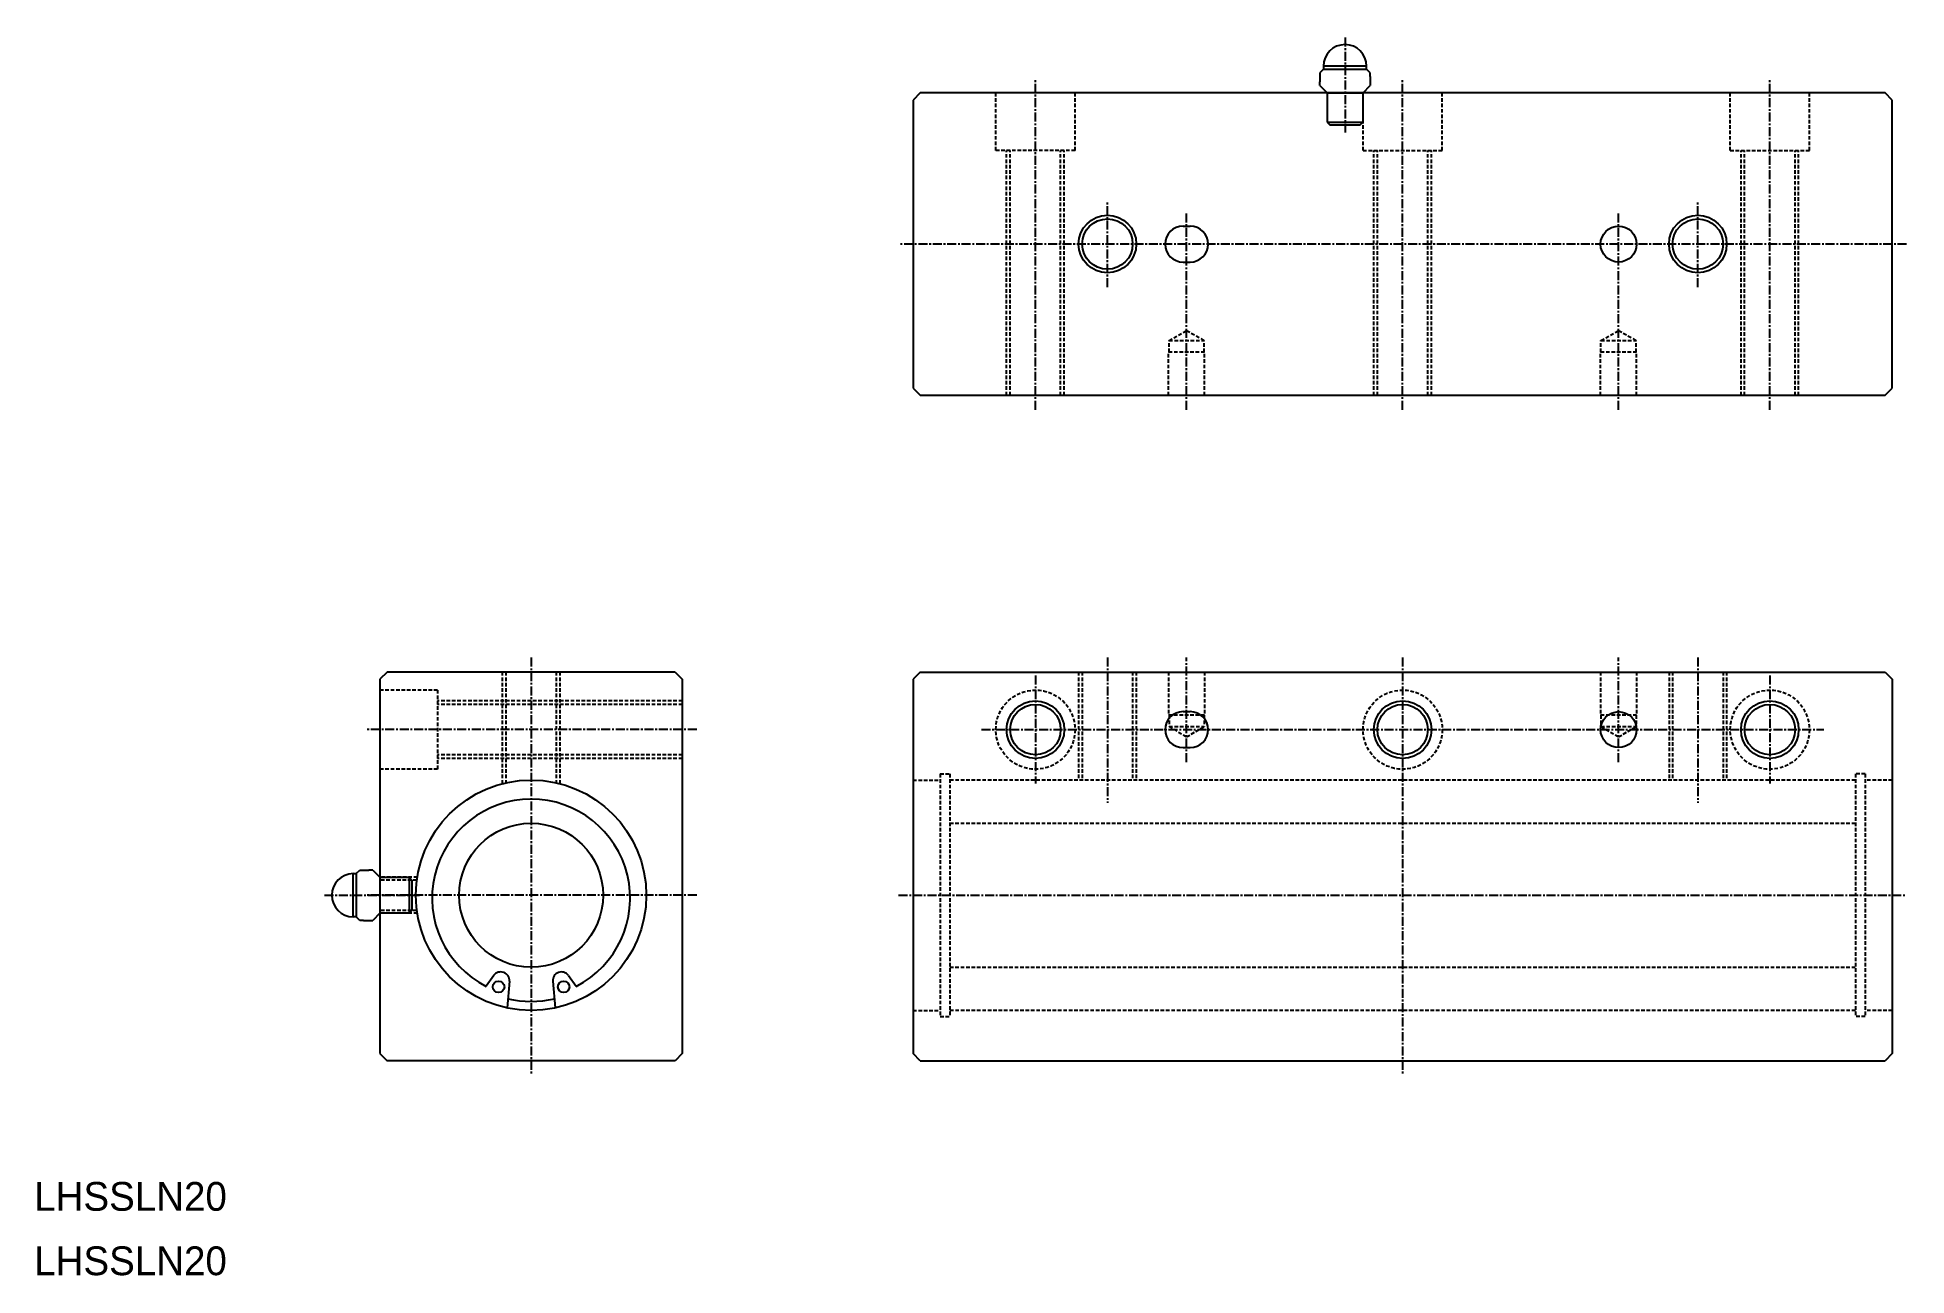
# Model space of a CAD drawing. Extents: x 346 to 606, y -364 to -192.
import ezdxf

# ---------------------------------------------------------------- set-up
doc = ezdxf.new("R2010")
doc.units = 0
doc.linetypes.add('CENTER', pattern=[2, 1.25, -0.25, 0.25, -0.25])
doc.linetypes.add('DASHED', pattern=[0.75, 0.5, -0.25])
doc.layers.get('0').update_dxf_attribs({"linetype": 'CONTINUOUS'})
doc.layers.add('CENTER', color=1, linetype='CENTER')

# ---------------------------------------------------------------- blocks, each defined once
blk = doc.blocks.new('A')
at = {"color": 7, "linetype": 'CONTINUOUS'}
for p, q in [((-3, -3.4), (-3.5, -3.9)), ((-3.5, -3.9), (-3.5, -4.441452)), ((-3.5, -4.441452), (-3.5, -5.158548)), ((-3.5, -5.7), (-3.5, -5.158548)), ((0, -3), (-3, -3)), ((0, -3), (-3, -3)), ((-3, -3), (-3, -3.4)), ((-3, -3.4), (3, -3.4)), ((3, -3), (0, -3)), ((3, -3), (0, -3)), ((3, -3.4), (3, -3)), ((3.5, -3.9), (3, -3.4)), ((3.5, -4.441452), (3.5, -3.9)), ((3.5, -4.441452), (3.5, -5.158548)), ((3.5, -5.158548), (3.5, -5.7)), ((-3.5, -5.7), (-2.5, -6.7)), ((-2.5, -6.7), (2.5, -6.7)), ((-2.5, -6.7), (-2.5, -10.767)), ((2.5, -6.7), (3.5, -5.7)), ((2.5, -10.767), (2.5, -6.7)), ((-2.5, -10.767), (2.5, -10.767)), ((-2.5, -10.767), (-2.067, -11.2)), ((2.067, -11.2), (-2.067, -11.2)), ((2.067, -11.2), (2.5, -10.767))]:
    blk.add_line(p, q, dxfattribs=at)
for start, end in [(90, 180), (0, 90)]:
    blk.add_arc((0, -3), 3, start, end, dxfattribs=at)
at = {"layer": 'CENTER', "color": 1, "linetype": 'CENTER'}
blk.add_line((0, 1), (0, -12.2), dxfattribs=at)
blk = doc.blocks.new('B')
at = {"color": 7, "linetype": 'CONTINUOUS'}
for p, q in [((3, 0), (3, 3)), ((3, 0), (3, 3)), ((3, 3), (3.4, 3)), ((3.4, 3), (3.9, 3.5)), ((3.4, 3), (3.4, -3)), ((3.9, 3.5), (4.441452, 3.5)), ((4.441452, 3.5), (5.158548, 3.5)), ((5.7, 3.5), (5.158548, 3.5)), ((5.7, 3.5), (6.7, 2.5)), ((3, -3), (3, 0)), ((3, -3), (3, 0)), ((6.7, 2.5), (6.7, -2.5)), ((6.7, 2.5), (10.767, 2.5)), ((10.767, 2.5), (10.767, -2.5)), ((10.767, 2.5), (11.2, 2.067)), ((11.2, -2.067), (11.2, 2.067)), ((6.7, -2.5), (5.7, -3.5)), ((10.767, -2.5), (6.7, -2.5)), ((11.2, -2.067), (10.767, -2.5)), ((3.4, -3), (3, -3)), ((3.9, -3.5), (3.4, -3)), ((4.441452, -3.5), (3.9, -3.5)), ((4.441452, -3.5), (5.158548, -3.5)), ((5.158548, -3.5), (5.7, -3.5))]:
    blk.add_line(p, q, dxfattribs=at)
for start, end in [(90, 180), (180, 270)]:
    blk.add_arc((3, 0), 3, start, end, dxfattribs=at)
at = {"layer": 'CENTER', "color": 1, "linetype": 'CENTER'}
blk.add_line((-1, 0), (12.2, 0), dxfattribs=at)

msp = doc.modelspace()

# ---------------------------------------------------------------- linework, layer by layer
at = {"color": 7, "linetype": 'CONTINUOUS'}
for p, q in [((469.05, -199.81), (468.05, -200.81)), ((603.05, -199.81), (469.05, -199.81)), ((604.05, -200.81), (603.05, -199.81)), ((468.05, -200.81), (468.05, -240.81)), ((604.05, -240.81), (604.05, -200.81)), ((505.55, -218.31), (506.55, -218.31)), ((505.55, -223.31), (506.55, -223.31)), ((468.05, -240.81), (469.05, -241.81)), ((603.05, -241.81), (604.05, -240.81)), ((469.05, -241.81), (603.05, -241.81)), ((395, -280.25), (394, -281.25)), ((435, -280.25), (395, -280.25)), ((435, -280.25), (436, -281.25)), ((469.05, -280.25), (468.05, -281.25)), ((469.05, -280.25), (603.05, -280.25)), ((603.05, -280.25), (604.05, -281.25)), ((394, -281.25), (394, -333.25)), ((436, -281.25), (436, -333.25)), ((468.05, -281.25), (468.05, -333.25)), ((604.05, -281.25), (604.05, -333.25)), ((505.55, -285.75), (506.55, -285.75)), ((505.55, -290.75), (506.55, -290.75)), ((409.8, -322.41), (408.76, -323.9)), ((411.98, -323.2), (411.66, -326.89)), ((418.02, -323.2), (418.34, -326.89)), ((420.2, -322.41), (421.24, -323.9)), ((394, -333.25), (395, -334.25)), ((435, -334.25), (395, -334.25)), ((436, -333.25), (435, -334.25)), ((469.05, -334.25), (468.05, -333.25)), ((469.05, -334.25), (603.05, -334.25)), ((604.05, -333.25), (603.05, -334.25))]:
    msp.add_line(p, q, dxfattribs=at)
at = {"color": 3, "linetype": 'DASHED'}
for p, q in [((479.55, -207.81), (479.55, -199.81)), ((490.55, -207.81), (490.55, -199.81)), ((530.55, -207.81), (530.55, -199.81)), ((541.55, -207.81), (541.55, -199.81)), ((581.55, -207.81), (581.55, -199.81)), ((592.55, -207.81), (592.55, -199.81)), ((490.55, -207.81), (479.55, -207.81)), ((481.05, -241.81), (481.05, -207.81)), ((481.55, -241.81), (481.55, -207.81)), ((488.55, -241.81), (488.55, -207.81)), ((489.05, -241.81), (489.05, -207.81)), ((530.55, -207.81), (541.55, -207.81)), ((532.05, -241.81), (532.05, -207.81)), ((532.55, -241.81), (532.55, -207.81)), ((539.55, -241.81), (539.55, -207.81)), ((540.05, -241.81), (540.05, -207.81)), ((581.55, -207.81), (592.55, -207.81)), ((583.05, -241.81), (583.05, -207.81)), ((583.55, -241.81), (583.55, -207.81)), ((590.55, -241.81), (590.55, -207.81)), ((591.05, -241.81), (591.05, -207.81)), ((503.6, -234.22), (506.05, -232.81)), ((506.05, -232.81), (508.5, -234.22)), ((563.6, -234.22), (566.05, -232.81)), ((566.05, -232.81), (568.5, -234.22)), ((503.55, -241.81), (503.55, -235.81)), ((508.55, -235.81), (503.55, -235.81)), ((503.6, -235.81), (503.6, -234.22)), ((503.6, -234.22), (508.5, -234.22)), ((508.5, -235.81), (508.5, -234.22)), ((508.55, -241.81), (508.55, -235.81)), ((563.55, -241.81), (563.55, -235.81)), ((568.55, -235.81), (563.55, -235.81)), ((563.6, -235.81), (563.6, -234.22)), ((563.6, -234.22), (568.5, -234.22)), ((568.5, -235.81), (568.5, -234.22)), ((568.55, -241.81), (568.55, -235.81)), ((411, -280.25), (411, -295.75)), ((411.5, -280.25), (411.5, -295.63)), ((418.5, -280.25), (418.5, -295.63)), ((419, -280.25), (419, -295.75)), ((491.05, -280.25), (491.05, -295.25)), ((491.55, -280.25), (491.55, -295.25)), ((498.55, -280.25), (498.55, -295.25)), ((499.05, -280.25), (499.05, -295.25)), ((503.55, -280.25), (503.55, -286.25)), ((508.55, -280.25), (508.55, -286.25)), ((563.55, -280.25), (563.55, -286.25)), ((568.55, -280.25), (568.55, -286.25)), ((573.05, -280.25), (573.05, -295.25)), ((573.55, -280.25), (573.55, -295.25)), ((580.55, -280.25), (580.55, -295.25)), ((581.05, -280.25), (581.05, -295.25)), ((402, -282.75), (394, -282.75)), ((402, -282.75), (402, -293.75)), ((436, -284.25), (402, -284.25)), ((436, -284.75), (402, -284.75)), ((508.55, -286.25), (503.55, -286.25)), ((503.6, -286.25), (503.6, -287.83)), ((503.6, -287.83), (506.05, -289.25)), ((503.6, -287.83), (508.5, -287.83)), ((506.05, -289.25), (508.5, -287.83)), ((508.5, -286.25), (508.5, -287.83)), ((568.55, -286.25), (563.55, -286.25)), ((563.6, -286.25), (563.6, -287.83)), ((563.6, -287.83), (566.05, -289.25)), ((563.6, -287.83), (568.5, -287.83)), ((566.05, -289.25), (568.5, -287.83)), ((568.5, -286.25), (568.5, -287.83)), ((436, -291.75), (402, -291.75)), ((436, -292.25), (402, -292.25)), ((402, -293.75), (394, -293.75)), ((468.05, -295.25), (471.82, -295.25)), ((471.82, -294.4), (471.82, -328.1)), ((471.82, -294.4), (473.17, -294.4)), ((473.17, -294.4), (473.17, -328.1)), ((598.93, -295.25), (473.17, -295.25)), ((598.93, -294.4), (598.93, -328.1)), ((600.28, -294.4), (598.93, -294.4)), ((600.28, -294.4), (600.28, -328.1)), ((604.05, -295.25), (600.28, -295.25)), ((473.17, -301.25), (598.93, -301.25)), ((399.2, -308.75), (394, -308.75)), ((399.14, -309.15), (394, -309.15)), ((399.14, -313.35), (394, -313.35)), ((399.2, -313.75), (394, -313.75)), ((473.17, -321.25), (598.93, -321.25)), ((468.05, -327.25), (471.82, -327.25)), ((471.82, -328.1), (473.17, -328.1)), ((598.93, -327.25), (473.17, -327.25)), ((600.28, -328.1), (598.93, -328.1)), ((604.05, -327.25), (600.28, -327.25))]:
    msp.add_line(p, q, dxfattribs=at)
at = {"color": 12, "linetype": 'CONTINUOUS'}
msp.add_line((394, -307.25), (394, -307.25), dxfattribs=at)
at = {"color": 3, "linetype": 'CONTINUOUS'}
for centre in [(495.05, -220.81), (577.05, -220.81), (485.05, -288.25), (536.05, -288.25), (587.05, -288.25)]:
    msp.add_circle(centre, 4, dxfattribs=at)
at = {"color": 7, "linetype": 'CONTINUOUS'}
for centre, radius in [((495.05, -220.81), 3.5), ((577.05, -220.81), 3.5), ((566.05, -220.81), 2.5), ((485.05, -288.25), 3.5), ((536.05, -288.25), 3.5), ((587.05, -288.25), 3.5), ((566.05, -288.25), 2.5), ((415, -311.25), 16), ((415, -311.25), 10), ((410.48, -323.97), 0.8), ((419.52, -323.97), 0.8)]:
    msp.add_circle(centre, radius, dxfattribs=at)
at = {"color": 3, "linetype": 'DASHED'}
for centre in [(485.05, -288.25), (536.05, -288.25), (587.05, -288.25)]:
    msp.add_circle(centre, 5.5, dxfattribs=at)
at = {"color": 7, "linetype": 'CONTINUOUS'}
for centre, radius, start, end in [((505.55, -220.81), 2.5, 90, 270), ((506.55, -220.81), 2.5, 270, 90), ((505.55, -288.25), 2.5, 90, 270), ((506.55, -288.25), 2.5, 270, 90), ((415, -311.65), 13.75, 296.9843, 243.0156), ((410.78, -323.1), 1.2, 354.9786, 145.0119), ((419.21, -323.1), 1.2, 34.9881, 185.0214), ((415, -311.25), 14.75, 257.3385, 282.6615)]:
    msp.add_arc(centre, radius, start, end, dxfattribs=at)
at = {"color": 7}
for p in [(503.05, -220.81), (509.05, -220.81)]:
    msp.add_point(p, dxfattribs=at)
at = {"color": 9}
for p in [(503.05, -288.25), (509.05, -288.25)]:
    msp.add_point(p, dxfattribs=at)
at = {"layer": 'CENTER', "color": 1, "linetype": 'CENTER'}
for p, q in [((485.05, -243.81), (485.05, -197.81)), ((536.05, -243.81), (536.05, -197.81)), ((587.05, -243.81), (587.05, -197.81)), ((495.05, -226.81), (495.05, -214.81)), ((577.05, -226.81), (577.05, -214.81)), ((506.05, -243.81), (506.05, -216.31)), ((566.05, -243.81), (566.05, -216.31)), ((606.05, -220.81), (466.05, -220.81)), ((415, -278.25), (415, -336.25)), ((495.05, -278.25), (495.05, -298.41)), ((506.05, -292.75), (506.05, -278.25)), ((536.05, -278.25), (536.05, -336.25)), ((566.05, -292.75), (566.05, -278.25)), ((577.05, -278.25), (577.05, -298.41)), ((485.05, -280.75), (485.05, -295.75)), ((587.05, -280.75), (587.05, -295.75)), ((438, -288.25), (392, -288.25)), ((477.55, -288.25), (594.55, -288.25)), ((438, -311.25), (392, -311.25)), ((466.05, -311.25), (606.05, -311.25))]:
    msp.add_line(p, q, dxfattribs=at)

# ---------------------------------------------------------------- block references
at = {"color": 7, "linetype": 'CONTINUOUS'}
for name, p in [('A', (528.05, -193.11)), ('B', (387.3, -311.25))]:
    msp.add_blockref(name, p, dxfattribs=at)

# ---------------------------------------------------------------- texts
for p in [(345.98, -355.07), (345.98, -364.02)]:
    msp.add_text('LHSSLN20', height=4, dxfattribs=at).set_placement(p)

doc.saveas('drawing.dxf')
